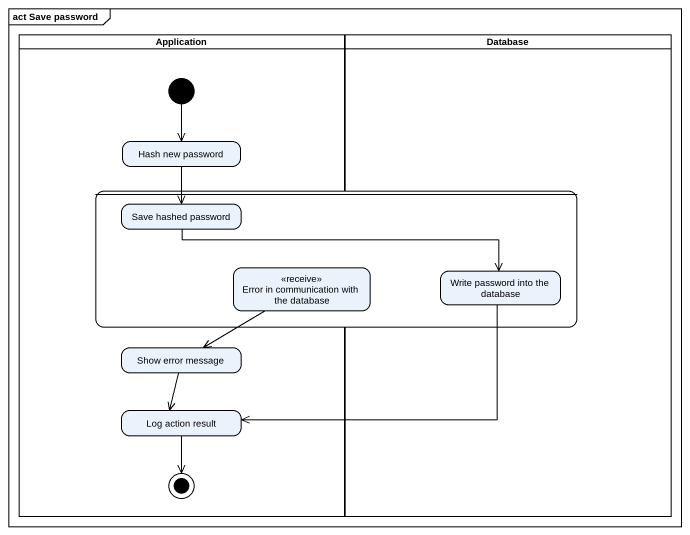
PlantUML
@startuml
mainframe act Save password
hide empty description
state Application <<partition>> {
  state "Hash new password" as Hash_new_password
  state "Show error message" as Show_error_message
  state "Log action result" as Log_action_result
  [*] --> Hash_new_password
  Log_action_result --> [*]
}
state "Database" as Database_ <<partition>>
state " " as state1 {
  state "Save hashed password" as Save_hashed_password
  state "Error in communication with the database" as Error_in_communication_with <<receive>>
  state "Write password into the database" as Write_password_into_the
}
Hash_new_password --> Save_hashed_password
Save_hashed_password -right-> Write_password_into_the
Error_in_communication_with -left-> Show_error_message
Write_password_into_the -left-> Log_action_result
Show_error_message --> Log_action_result
@enduml
